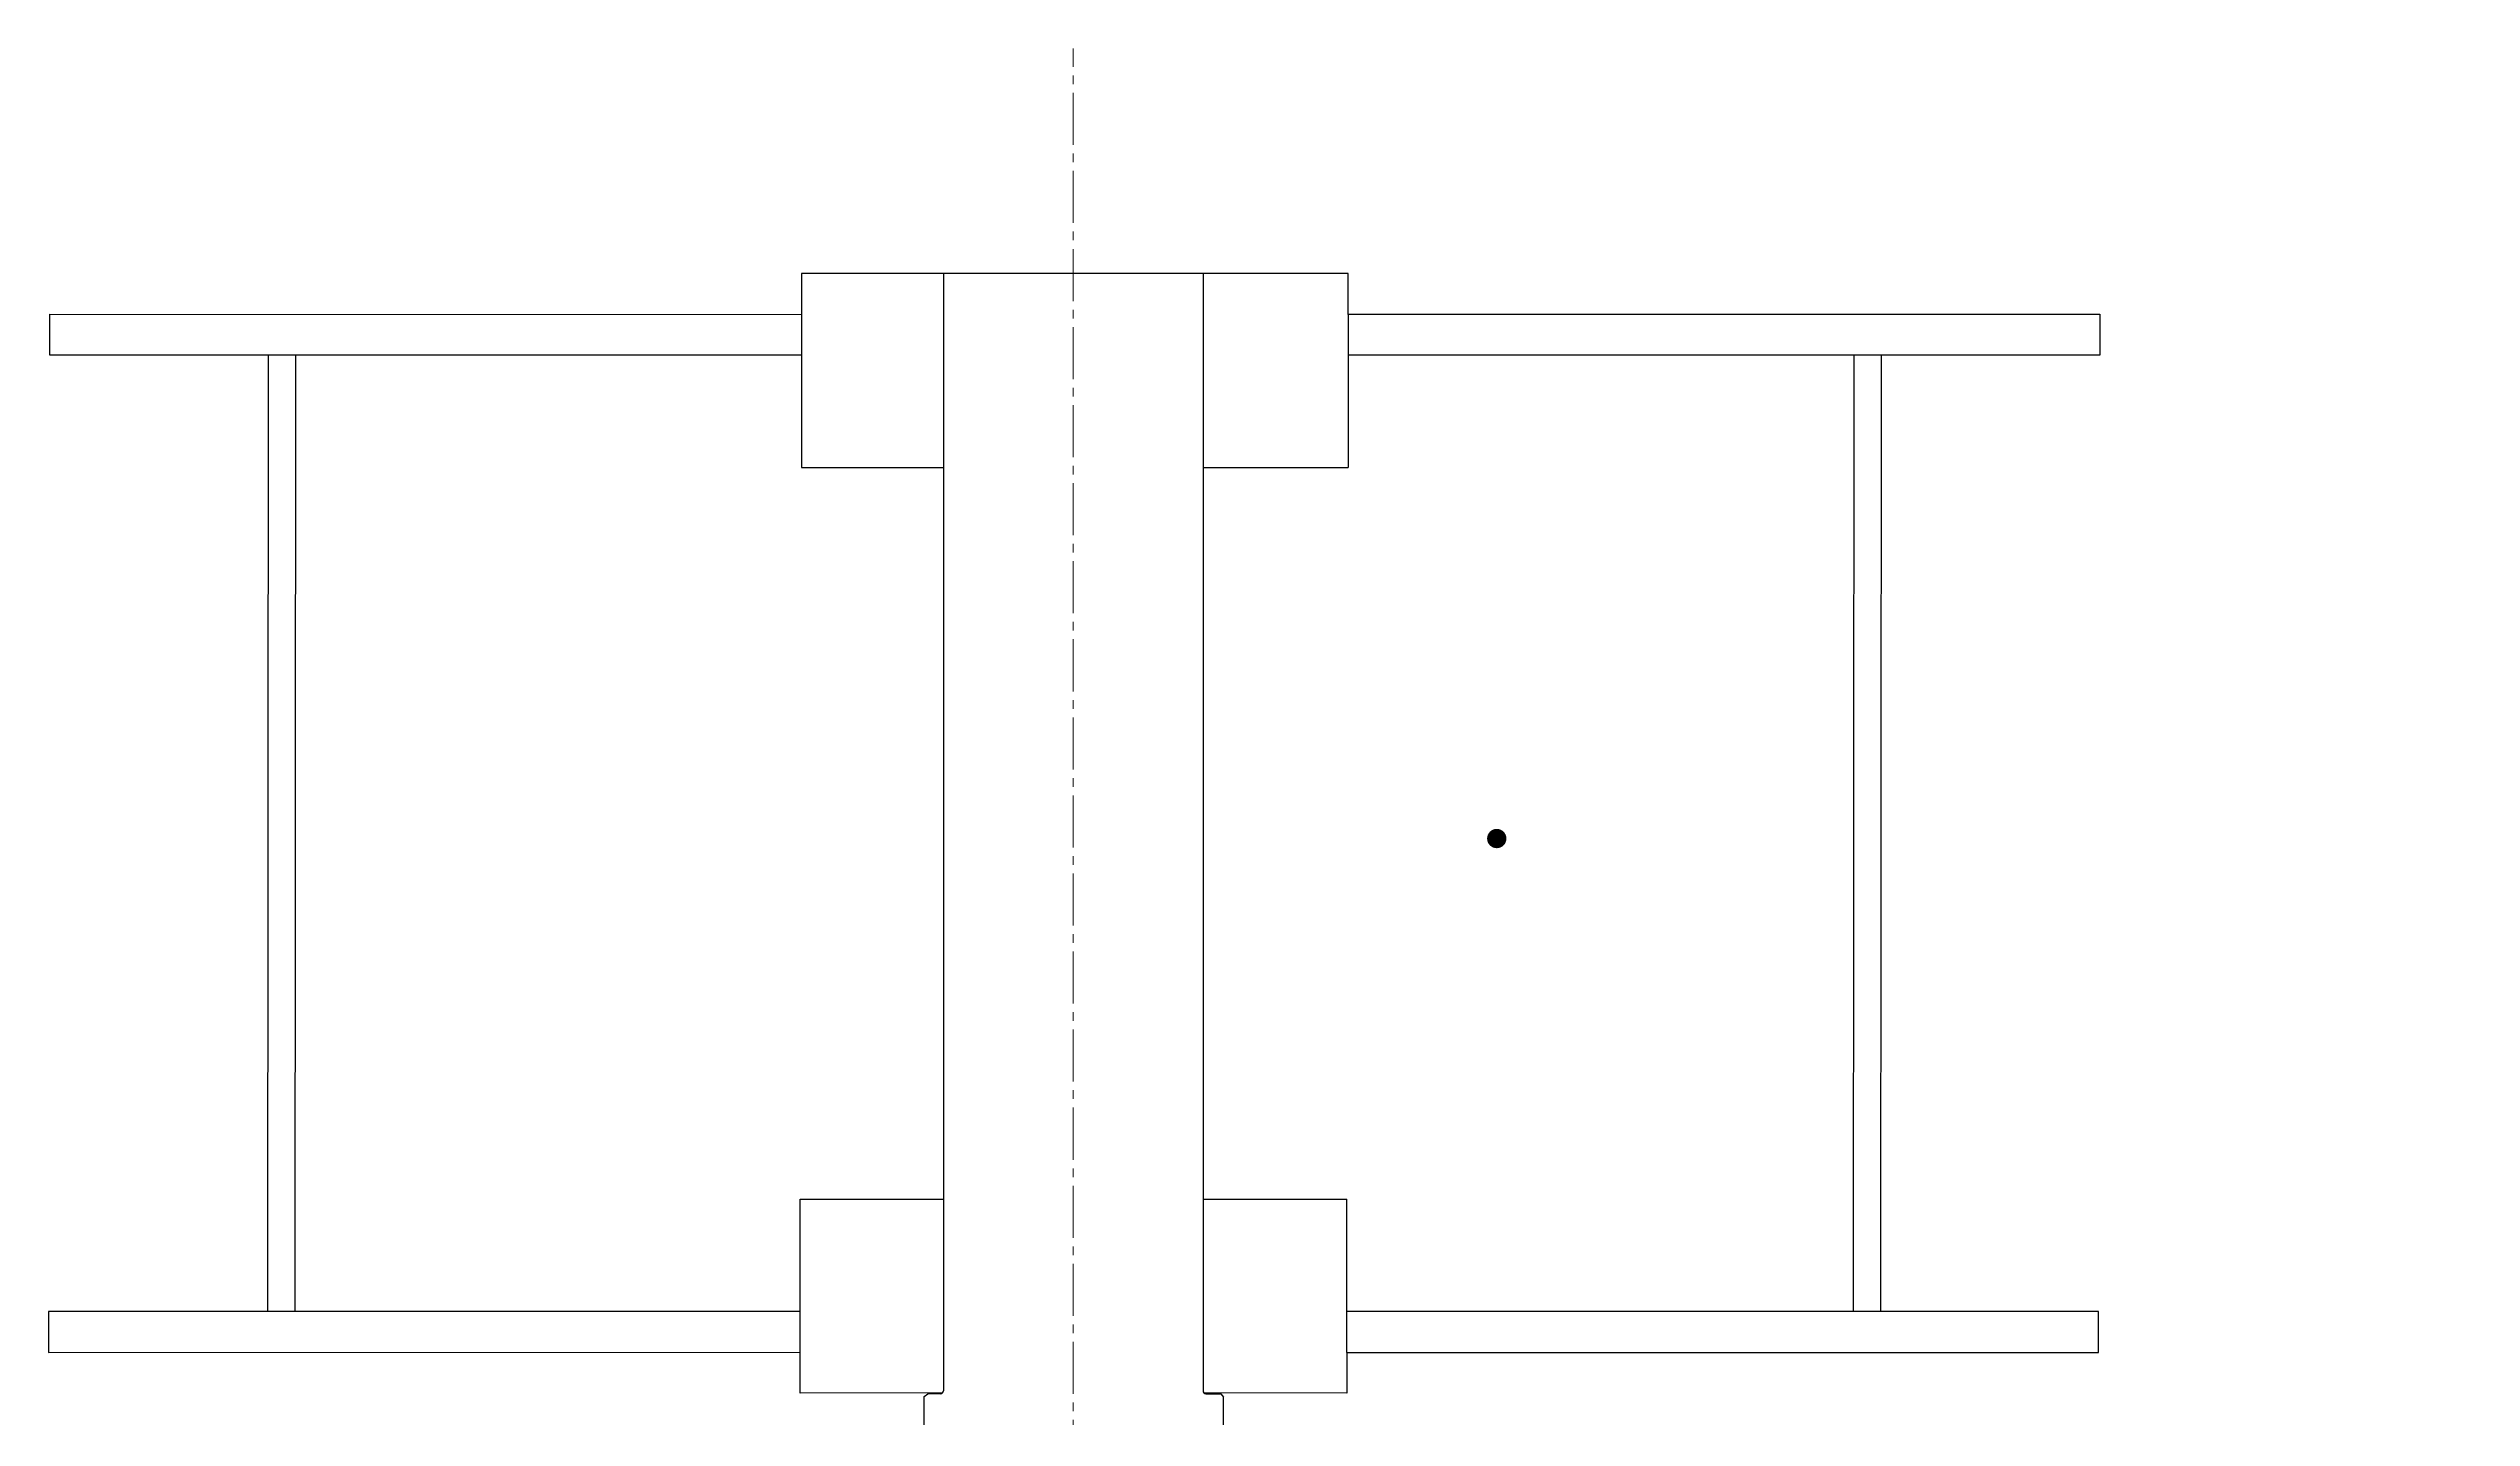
# Model space of a CAD drawing. Header units: millimetres. Extents: x 29178 to 37588, y 1365 to 7305.
# Drawn here: x 30729 to 31615, y 4480 to 4981 of the extents above; entities that cross this region are included whole.
import ezdxf

# ---------------------------------------------------------------- set-up
doc = ezdxf.new("R2010")
doc.units = ezdxf.units.MM
doc.linetypes.add('CENTER2', pattern=[28.575, 19.05, -3.175, 3.175, -3.175])
doc.layers.add('CENTRO', color=1, linetype='CENTER2', lineweight=15)

msp = doc.modelspace()

# ---------------------------------------------------------------- hatches: boundary and pattern name
h = msp.add_hatch(color=4)
h.dxf.hatch_style = 1
edge = h.paths.add_edge_path()
edge.add_arc((31258.46, 4691.63), 3.54, 0, 360)

# ---------------------------------------------------------------- linework, layer by layer
for p, q in [((31151.02, 4898.42), (31004.09, 4898.42)), ((31004.09, 4898.42), (31004.09, 4827.42)), ((31204.09, 4898.42), (31151.02, 4898.42)), ((31204.09, 4883.42), (31204.09, 4898.42)), ((30729.09, 4868.54), (30729.09, 4883.54)), ((30729.09, 4883.54), (31004.09, 4883.44)), ((31204.09, 4883.54), (31479.09, 4883.54)), ((31204.09, 4883.54), (31204.09, 4827.42)), ((31479.09, 4883.54), (31479.09, 4868.54)), ((31004.09, 4868.54), (30729.09, 4868.54)), ((30809.07, 4868.54), (30808.81, 4518.54)), ((30819.07, 4868.53), (30818.81, 4518.53)), ((31479.09, 4868.54), (31204.09, 4868.54)), ((31389.07, 4868.54), (31388.81, 4518.54)), ((31399.07, 4868.54), (31398.81, 4518.54)), ((31004.09, 4827.42), (31056.02, 4827.42)), ((31151.02, 4827.42), (31204.09, 4827.42)), ((31003.64, 4488.66), (31003.64, 4559.66)), ((31003.64, 4559.66), (31056.02, 4559.66)), ((31151.02, 4559.66), (31203.64, 4559.66)), ((31203.64, 4503.54), (31203.64, 4559.66)), ((31003.64, 4518.54), (30728.64, 4518.54)), ((30728.64, 4518.54), (30728.64, 4503.54)), ((31478.64, 4518.54), (31203.64, 4518.54)), ((31478.64, 4503.54), (31478.64, 4518.54)), ((30728.64, 4503.54), (31003.64, 4503.64)), ((31203.64, 4503.66), (31203.64, 4488.66)), ((31203.64, 4503.54), (31478.64, 4503.54)), ((31055.73, 4488.71), (31003.64, 4488.66)), ((31052.52, 4488.42), (31050.28, 4488.42)), ((31203.64, 4488.66), (31151.31, 4488.71)), ((31152.02, 4488.42), (31157.52, 4488.42))]:
    msp.add_line(p, q)
at = {"color": 7}
for p, q in [((31056.02, 4898.42), (31056.02, 4489.42)), ((31151.02, 4898.42), (31151.02, 4489.42)), ((31048.52, 4118.42), (31049.03, 4487.42)), ((31049.03, 4487.42), (31050.28, 4488.42)), ((31055.02, 4488.42), (31050.28, 4488.42)), ((31157.52, 4488.42), (31158.52, 4487.17)), ((31158.52, 4118.42), (31158.52, 4487.17))]:
    msp.add_line(p, q, dxfattribs=at)
for centre, start, end in [((31055.02, 4489.42), 270, 0), ((31152.02, 4489.42), 180, 270)]:
    msp.add_arc(centre, 1, start, end, dxfattribs=at)
at = {"layer": 'CENTRO'}
msp.add_line((31103.52, 2945.29), (31103.52, 4980.86), dxfattribs=at)

doc.saveas('drawing.dxf')
